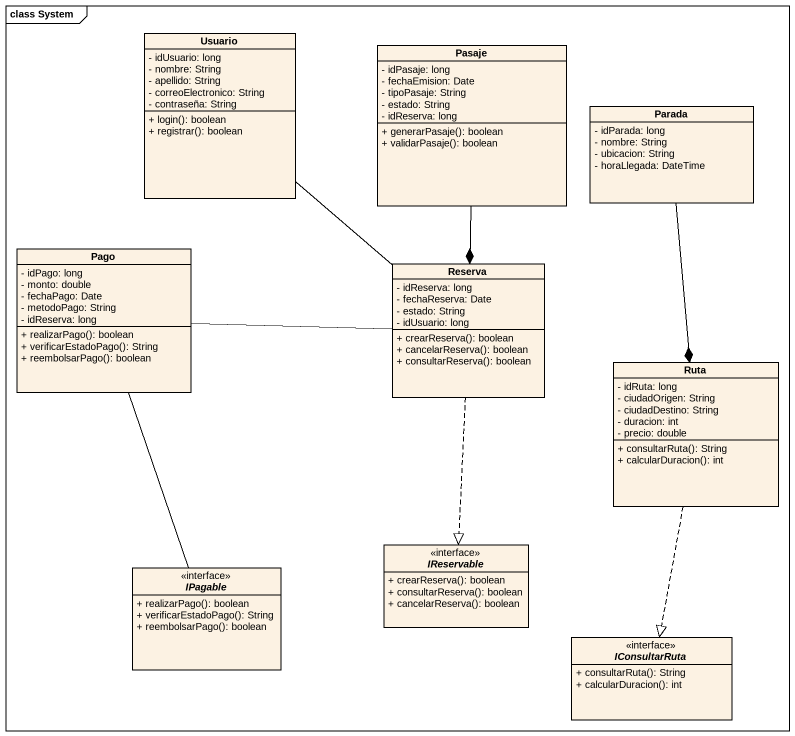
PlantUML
@startuml
mainframe class System
hide circle
hide empty members
skinparam classAttributeIconSize 0
class Usuario {
  - idUsuario: long
  - nombre: String
  - apellido: String
  - correoElectronico: String
  - contraseña: String
  + login(): boolean
  + registrar(): boolean
}
class Pasaje {
  - idPasaje: long
  - fechaEmision: Date
  - tipoPasaje: String
  - estado: String
  - idReserva: long
  + generarPasaje(): boolean
  + validarPasaje(): boolean
}
class Parada {
  - idParada: long
  - nombre: String
  - ubicacion: String
  - horaLlegada: DateTime
}
class Pago {
  - idPago: long
  - monto: double
  - fechaPago: Date
  - metodoPago: String
  - idReserva: long
  + realizarPago(): boolean
  + verificarEstadoPago(): String
  + reembolsarPago(): boolean
}
class Reserva {
  - idReserva: long
  - fechaReserva: Date
  - estado: String
  - idUsuario: long
  + crearReserva(): boolean
  + cancelarReserva(): boolean
  + consultarReserva(): boolean
}
class Ruta {
  - idRuta: long
  - ciudadOrigen: String
  - ciudadDestino: String
  - duracion: int
  - precio: double
  + consultarRuta(): String
  + calcularDuracion(): int
}
interface IPagable {
  + realizarPago(): boolean
  + verificarEstadoPago(): String
  + reembolsarPago(): boolean
}
interface IReservable {
  + crearReserva(): boolean
  + consultarReserva(): boolean
  + cancelarReserva(): boolean
}
interface IConsultarRuta {
  + consultarRuta(): String
  + calcularDuracion(): int
}
Usuario -- Reserva
Pasaje --* Reserva
Parada --* Ruta
Pago -right- Reserva
Reserva ..|> IReservable
Ruta ..|> IConsultarRuta
IPagable -up- Pago
@enduml
